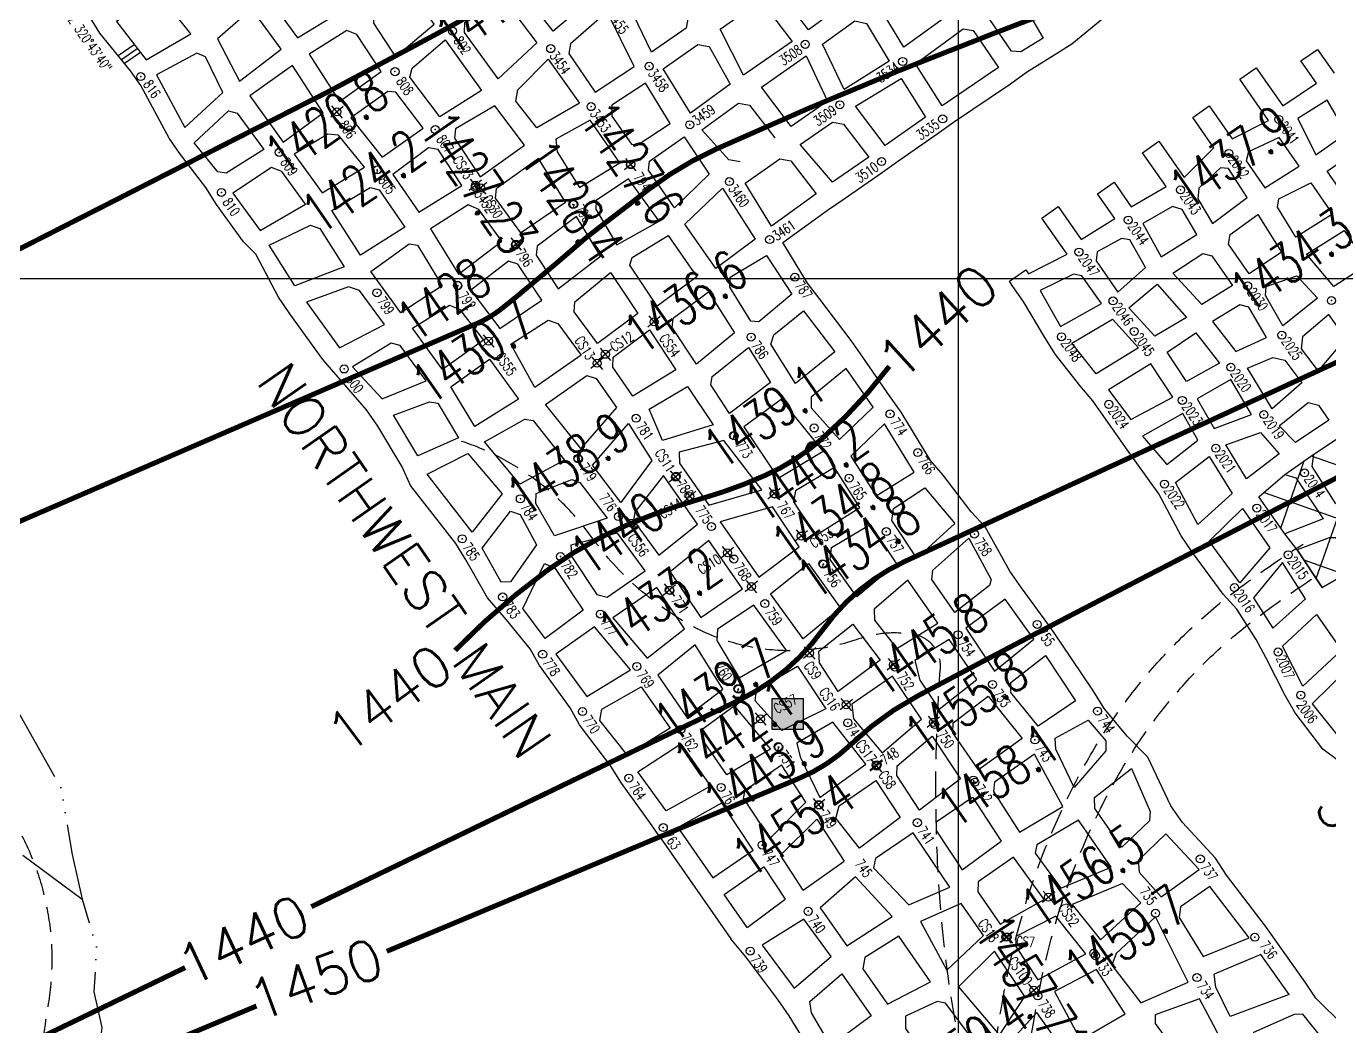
# Model space of a CAD drawing. Header units: inches. Extents: x 10131215 to 10153225, y 3476725 to 3491422.
# Drawn here: x 10141072 to 10142370, y 3483256 to 3484251 of the extents above; entities that cross this region are included whole.
import ezdxf
from ezdxf.enums import TextEntityAlignment as Align

# ---------------------------------------------------------------- set-up
doc = ezdxf.new("R2010")
doc.units = ezdxf.units.IN
doc.header["$LTSCALE"] = 100
doc.header["$MEASUREMENT"] = 0
doc.header["$PDMODE"] = 32
doc.header["$PDSIZE"] = 8
doc.linetypes.add('DASHED2', pattern=[0.375, 0.25, -0.125])
doc.linetypes.add('STREAM', pattern=[1.5, 1, -0.125, 0, -0.125, 0, -0.125, 0, -0.125])
doc.layers.get('0').update_dxf_attribs({"color": 60, "linetype": 'CONTINUOUS'})
for name, color, linetype in [('BUILDINGS', 7, 'CONTINUOUS'), ('ELEVATIONS-UPEER MASON-CONTOURS', 175, 'CONTINUOUS'), ('ELEVATIONS-UPPER MASON-SPOT', 175, 'CONTINUOUS'), ('GRID COORDINATES-VA SOUTH NAD27', 252, 'CONTINUOUS'), ('MINE WORKINGS-ADVANCED-SURVEYED', 7, 'CONTINUOUS'), ('MINE WORKINGS-RETREAT AREA', 4, 'CONTINUOUS'), ('PANEL AND MAINS LABELS', 4, 'CONTINUOUS'), ('ROADS', 34, 'DASHED2'), ('SEALS-EXISTING', 10, 'CONTINUOUS'), ('SPADS-CONTROL SURVEY-LABELS', 230, 'CONTINUOUS'), ('SPADS-CONTROL SURVEY-SYMBOLS', 230, 'CONTINUOUS'), ('SPADS-LABEL', 90, 'CONTINUOUS'), ('SPADS-SYMBOL', 90, 'CONTINUOUS'), ('WATER-SURFACE', 140, 'STREAM')]:
    doc.layers.add(name, color=color, linetype=linetype)
doc.styles.add('LEV', font='SIMPLEX.shx', dxfattribs={"width": 0.7, "height": 40})
doc.styles.add('SP', font='SIMPLEX', dxfattribs={"width": 0.75, "height": 12})
doc.styles.get("Standard").update_dxf_attribs({"font": 'simplex.shx'})

# ---------------------------------------------------------------- blocks, each defined once
blk = doc.blocks.new('*X6')
at = {"color": 0}
for p, q in [((781574.7, 181374.7), (781642.9, 181629)), ((781588.2, 181597.9), (781693.7, 181569.6)), ((781514.9, 181344.7), (781581.6, 181593.4)), ((781640.3, 181426.3), (781681.8, 181581.1)), ((781533.1, 181560.9), (781736.7, 181506.3)), ((781705.6, 181476.7), (781721.7, 181536.9)), ((781548.1, 181505.1), (781692.3, 181466.5)), ((781500.7, 181466), (781642.4, 181428.1)), ((781475.9, 181392), (781494.2, 181460.6)), ((781456.6, 181426.1), (781594.9, 181389)), ((781501.1, 181362.4), (781543.3, 181351.1))]:
    blk.add_line(p, q, dxfattribs=at)
blk = doc.blocks.new('CS')
at = {"layer": 'SPADS-CONTROL SURVEY-SYMBOLS'}
for p, q in [((-5.7, 5.7), (5.7, -5.7)), ((5.7, 5.7), (-5.7, -5.7))]:
    blk.add_line(p, q, dxfattribs=at)
blk.add_circle((0, 0), 4, dxfattribs=at)
blk = doc.blocks.new('SS')
at = {"layer": 'SPADS-CONTROL SURVEY-SYMBOLS'}
blk.add_line((0, 0), (0, -4), dxfattribs=at)
blk.add_circle((0, 0), 4, dxfattribs=at)

msp = doc.modelspace()

# ---------------------------------------------------------------- linework, layer by layer
at = {"layer": 'BUILDINGS'}
msp.add_lwpolyline([(10141814.3, 3483551.7), (10141814.5, 3483582.6), (10141845.4, 3483582.5), (10141845.3, 3483551.5)], close=True, dxfattribs=at)
msp.add_solid([(10141814.5, 3483582.6), (10141845.4, 3483582.5), (10141814.3, 3483551.7), (10141845.3, 3483551.5)], dxfattribs=at)
at = {"layer": 'ELEVATIONS-UPEER MASON-CONTOURS', "const_width": 5}
for points in [[(10135978.9, 3483263.2, 0), (10135880.2, 3483248.3, 0.000547)], [(10136147.8, 3483288.5, 0.000001), (10135988.5, 3483264.7, 0.000023)], [(10139638.8, 3483431.7, 0.000001), (10139693.5, 3483463.7, 0.000011)], [(10138804.9, 3484318.7, 0.000002), (10138743.6, 3484310, 0.000372)], [(10139736.4, 3483488.8, -0.000003), (10139816.9, 3483535.8, -0.000201)], [(10142378.2, 3484374.6, 0.000068), (10142102.6, 3484269.9, 0.000347), (10142032.5, 3484243.2, 0.015318), (10141758.5, 3484129, 0.057607), (10141690.6, 3484088.3), (10141673.2, 3484074.8), (10141653.6, 3484059.8), (10141651.5, 3484058.2, 0.000027), (10141641.4, 3484050.4, 0.00004), (10141634.5, 3484045.1, 0.014948), (10141623.3, 3484035.9, -0.004521), (10141586.8, 3484004.7, -0.001619), (10141558.8, 3483981.4, -0.004157), (10141547.7, 3483972.4, -0.017729), (10141538.9, 3483965.8, -0.020944), (10141530.9, 3483960.8, -0.007372), (10141526, 3483958.1, -0.020613), (10141524.2, 3483957.2), (10140935.7, 3483702.6)], [(10140866.4, 3483928.5), (10141368.4, 3484184.1, 0.002149), (10141368.4, 3484184.1, 0.000016), (10141369.3, 3484184.5, 0.002154), (10141377.6, 3484188.9, 0.000208), (10141463.7, 3484234.7, 0.008591), (10141528.2, 3484270.4, -0.019418)], [(10142658.3, 3483994, 0.025359), (10142470.2, 3483953.7, 0.042568), (10142404.3, 3483929.9, 0.000012), (10142250.5, 3483859, 0.000024), (10142174.9, 3483824.2, 0.000037), (10142021.7, 3483753.6, 0.000075), (10141947, 3483719.1, 0.130075), (10141865.1, 3483651.3, -0.125702), (10141780.9, 3483580.5), (10141562.4, 3483475.1), (10141436.6, 3483414.4), (10141355.6, 3483375.3)], [(10143047.2, 3483921.6, -0.013469), (10142984, 3483902.1, -0.050025), (10142921.1, 3483891.1, -0.011134), (10142799, 3483885, 0.014343), (10142704.3, 3483879.7, 0.013229), (10142495.5, 3483856.3, 0.080479), (10142462.3, 3483846.1, 0.000263), (10142459, 3483844.4, 0.001571), (10142458.4, 3483844.1, 0.002363), (10142433.4, 3483831.4, 0.00023), (10142178.1, 3483699.6, 0.001431), (10142061.7, 3483639.1, 0.001617), (10141959.1, 3483584.9, 0.069271), (10141892.8, 3483536.8, -0.092468), (10141841.2, 3483503), (10141636, 3483416.9), (10141430.7, 3483330.9)], [(10141931, 3483912.9, -0.050047), (10141863, 3483840, -0.07576), (10141807.4, 3483804.4, -0.034823), (10141743.6, 3483781.2, 0.030519), (10141670.5, 3483755.3, 0.057121), (10141591.3, 3483710.5, 0.042401), (10141498.7, 3483630.3)], [(10141230, 3483314.7), (10140979, 3483193.4), (10140728, 3483072, 0.270692), (10140698, 3483027.4, -0.132528), (10140664.7, 3482928.9, -0.038708), (10140581.1, 3482822.9, -0.136458), (10140548, 3482802.4, -0.002726), (10140477.8, 3482782.3, -0.001285), (10140328.5, 3482741), (10139979.7, 3482645.5), (10139630.9, 3482549.9, 0.563221), (10139617.7, 3482503.4, -0.501829), (10139608.4, 3482452.6, -0.000773), (10139561.6, 3482429.6, -0.000898), (10139521.4, 3482410, -0.000017), (10139463.3, 3482381.8, 0.000016), (10139401.8, 3482351.9, 0.001371), (10139380.3, 3482341.4, 0.000537), (10139325.6, 3482314.4)], [(10141301, 3483276.5), (10141059.2, 3483175.2), (10140817.3, 3483073.8, 0.392899), (10140791.4, 3483016.6, -0.127413), (10140803.4, 3482846.5, -0.029723), (10140756.5, 3482657.4, -0.132967), (10140732.8, 3482620.1, -0.117262), (10140657.7, 3482578.5, -0.024944), (10140269.1, 3482490.3, -0.001318), (10140142, 3482468.4, -0.012263), (10140128.2, 3482466.4, -0.025302), (10140065.6, 3482462.2, -0.019959), (10139986, 3482463.9, -0.084275), (10139944.9, 3482473.6, 0.1199), (10139915.3, 3482478.3, 0.064698), (10139876.3, 3482470.1, 0.023672), (10139775.5, 3482429.3, 0.000793), (10139737.2, 3482411.6, 0.000203), (10139587.9, 3482342.1, 0.002877), (10139488.9, 3482295.3, 0.001787), (10139330.2, 3482218.4)]]:
    msp.add_lwpolyline(points, format="xyb", dxfattribs=at)
at = {"layer": 'GRID COORDINATES-VA SOUTH NAD27'}
for p, q in [((10142000, 3476730), (10142000, 3490730)), ((10153220, 3484000), (10131220, 3484000))]:
    msp.add_line(p, q, dxfattribs=at)
at = {"layer": 'MINE WORKINGS-ADVANCED-SURVEYED'}
for points in [[(10141596.5, 3484246.3), (10141572.1, 3484277.4), (10141573.6, 3484285.8), (10141603.4, 3484318.6), (10141638.6, 3484281.9)], [(10141819.8, 3484288.3), (10141855.1, 3484312.9), (10141867.1, 3484311.5), (10141889.4, 3484276), (10141850.5, 3484247.8)], [(10141671.7, 3484272.1), (10141711.2, 3484295.9), (10141730.9, 3484260.5), (10141728.9, 3484249.4), (10141694.4, 3484225.4)], [(10141945.5, 3484230.4), (10141919.1, 3484273.5), (10141956.4, 3484295.8), (10141965.9, 3484292.7), (10141998.8, 3484269.1)], [(10142026.7, 3484264.3), (10142051.9, 3484277.1), (10142063.1, 3484275.1), (10142084.1, 3484239.4), (10142061.8, 3484225.8), (10142052.6, 3484226.6)], [(10141785.8, 3484202.7), (10141762.5, 3484248.4), (10141796, 3484271.8), (10141808, 3484270.3), (10141834.2, 3484236.2)], [(10141864.5, 3484233.3), (10141896.7, 3484256.7), (10141908.4, 3484253.9), (10141930.8, 3484216.6), (10141886, 3484188.3)], [(10141983.5, 3484172.1), (10141956.9, 3484213.9), (10142004.6, 3484248.7), (10142014.4, 3484247), (10142039.8, 3484210.1)], [(10141705.8, 3484209), (10141740.3, 3484233), (10141751.5, 3484231), (10141772.7, 3484193.5), (10141733, 3484164.7)], [(10141833.4, 3484151.7), (10141803.8, 3484190.8), (10141848.3, 3484221.7), (10141869.6, 3484176.9)], [(10141897.4, 3484171.8), (10141942.7, 3484199.3), (10141967.1, 3484160.7), (10141926.8, 3484132.5)], [(10141842.4, 3484133.6), (10141874.3, 3484155.9), (10141885.4, 3484153.9), (10141910.5, 3484121), (10141874.6, 3484096.1)], [(10141787.4, 3484095.3), (10141821.9, 3484119.3), (10141833, 3484117.3), (10141858.2, 3484084.6), (10141813.6, 3484052.4)]]:
    msp.add_lwpolyline(points, close=True, dxfattribs=at)
at = {"layer": 'MINE WORKINGS-ADVANCED-SURVEYED', "flags": 128}
for points in [[(10141341.9, 3484239.9), (10141385, 3484266), (10141362.2, 3484298.8), (10141352.1, 3484302.8), (10141313.1, 3484279.6)], [(10141439.5, 3484221), (10141478, 3484253.3), (10141447.7, 3484296.8), (10141417.2, 3484265.3), (10141417.4, 3484254.5)], [(10141191.3, 3484217.8), (10141235.7, 3484243.6), (10141206, 3484280.9), (10141197.4, 3484281.1), (10141161.5, 3484255.9)], [(10141580.1, 3484234.8), (10141541.5, 3484198.8), (10141508.1, 3484245), (10141508.4, 3484255), (10141548.8, 3484275.8)], [(10141284.1, 3484196.8), (10141325.5, 3484228.5), (10141301.3, 3484261.6), (10141292.6, 3484265.3), (10141262.1, 3484238.9)], [(10141677, 3484211.1), (10141650.1, 3484265.5), (10141613.7, 3484233.8), (10141611.9, 3484224.1), (10141638.3, 3484185.7)], [(10141383.7, 3484176.4), (10141425.3, 3484206.3), (10141401, 3484243), (10141390.9, 3484247), (10141353.4, 3484223.5)], [(10141525.1, 3484187.3), (10141483.5, 3484161.3), (10141453.7, 3484200.5), (10141456.1, 3484209.5), (10141488.8, 3484237.7)], [(10141229.6, 3484150.6), (10141267.6, 3484185.4), (10141250.3, 3484220.9), (10141241.6, 3484224.6), (10141201.6, 3484203.1)], [(10141327.7, 3484135.9), (10141367.3, 3484165), (10141336.9, 3484212.1), (10141294.3, 3484182.1)], [(10141622.7, 3484174.9), (10141580.2, 3484150.2), (10141559.1, 3484176.9), (10141561.1, 3484188.1), (10141591.5, 3484218.4)], [(10141426, 3484120.9), (10141467, 3484149.9), (10141439.6, 3484185.8), (10141431.8, 3484186.5), (10141395.1, 3484160)], [(10141712.8, 3484154.4), (10141688.4, 3484194.7), (10141654.7, 3484172.8), (10141654.9, 3484161.9), (10141674.3, 3484134), (10141679.9, 3484133)], [(10141538.2, 3484172.1), (10141499.2, 3484149.1), (10141498.3, 3484140), (10141523.8, 3484101.6), (10141567.8, 3484133)], [(10142355.5, 3484123.5), (10142386.1, 3484144.9), (10142366.9, 3484177.7), (10142337.6, 3484159.5)], [(10141271, 3484105.1), (10141262.6, 3484106.6), (10141239, 3484135.3), (10141273, 3484167.2), (10141281.9, 3484164.9), (10141308.4, 3484128.5)], [(10141662.8, 3484115.5), (10141633.3, 3484157.9), (10141599, 3484138.9), (10141600.4, 3484126.4), (10141622.7, 3484090.8)], [(10141366.3, 3484085.7), (10141408.4, 3484111.1), (10141382.7, 3484142.8), (10141372.1, 3484144), (10141338.5, 3484123.9)], [(10141717.3, 3484070.5), (10141691.2, 3484108), (10141692.1, 3484117.2), (10141726.9, 3484141.1), (10141751.6, 3484104)], [(10142304.9, 3484090.6), (10142339.1, 3484112), (10142319.2, 3484140.5), (10142288.7, 3484126.2), (10142286.4, 3484117.3)], [(10141462.8, 3484066.2), (10141505.6, 3484092.7), (10141481.9, 3484128.5), (10141472.2, 3484130.3), (10141436.6, 3484103.9)], [(10141608.6, 3484076.1), (10141581.9, 3484119.7), (10141539.6, 3484089.5), (10141538.6, 3484080.3), (10141564, 3484045.6)], [(10142388.6, 3484075.9), (10142366.9, 3484107.1), (10142397.6, 3484128.5), (10142420.7, 3484097)], [(10141304.6, 3484048.1), (10141349.9, 3484074.3), (10141326.1, 3484106.7), (10141316, 3484110.7), (10141277.5, 3484085.3)], [(10142252.8, 3484055.1), (10142287.4, 3484080.8), (10142268.5, 3484109.7), (10142260.7, 3484110.3), (10142239.2, 3484090.3), (10142238.1, 3484079.7)], [(10141702, 3484057.5), (10141671.5, 3484099.6), (10141639.1, 3484077.8), (10141639, 3484069.2), (10141659.9, 3484033.9)], [(10142335.7, 3484041.4), (10142317.3, 3484071.2), (10142318.8, 3484079.6), (10142350.5, 3484095.6), (10142372.2, 3484064.4)], [(10141404.7, 3484023.5), (10141376.1, 3484068.1), (10141414.1, 3484090.7), (10141423, 3484088.4), (10141448.7, 3484051.5)], [(10141758.2, 3484010.1), (10141727.3, 3484054.4), (10141764.8, 3484090.1), (10141797.4, 3484039.6)], [(10141545.3, 3484037.4), (10141522.2, 3484068.9), (10141511.6, 3484073.7), (10141474.3, 3484049.8), (10141502.1, 3484004.5)], [(10142201.6, 3484022), (10142237.2, 3484044.2), (10142222.5, 3484068.9), (10142213, 3484072), (10142183.4, 3484055.1)], [(10141388.3, 3484012), (10141339.2, 3483993), (10141313.5, 3484033.6), (10141354.7, 3484053.3), (10141364.2, 3484050.1)], [(10141643.5, 3484022.4), (10141619.7, 3484061.9), (10141580.4, 3484032.6), (10141579.4, 3484023.4), (10141601.4, 3483990.1)], [(10142289.1, 3484004.8), (10142268.5, 3484034.4), (10142270.2, 3484044.1), (10142298, 3484063.9), (10142321.5, 3484026.6)], [(10141700, 3483972.8), (10141672.8, 3484013.6), (10141674.9, 3484021.1), (10141710.9, 3484043), (10141739.5, 3484001.9)], [(10142158.6, 3483986.7), (10142186, 3484011.1), (10142170.4, 3484038.8), (10142162.1, 3484040.2), (10142137.8, 3484026.9), (10142136.9, 3484017.8)], [(10142407.2, 3484014.4), (10142373.6, 3483992.2), (10142346.3, 3484024.4), (10142383.7, 3484048)], [(10141444.7, 3483966), (10141414.7, 3484007.3), (10141452.9, 3484034.9), (10141461.3, 3484033.4), (10141485.7, 3483993.1)], [(10141585, 3483978.7), (10141561.3, 3484014.5), (10141551.8, 3484017.6), (10141514.3, 3483988.7), (10141543.4, 3483950.5)], [(10141801.1, 3483957.1), (10141793.3, 3483957.8), (10141772.1, 3483991.7), (10141772.5, 3484001.7), (10141808.7, 3484023.1), (10141834.1, 3483984.8)], [(10142242, 3483974.6), (10142213.1, 3484005.6), (10142243.2, 3484025.2), (10142252.1, 3484022.9), (10142272.7, 3483993.4)], [(10141640.5, 3483935.7), (10141617.4, 3483967.1), (10141617.8, 3483977.1), (10141653.6, 3484006.3), (10141680.8, 3483965.5)], [(10142101.3, 3483952.5), (10142142.2, 3483975.3), (10142122.8, 3484003), (10142114.4, 3484004.5), (10142081.2, 3483988.4)], [(10142357.2, 3483980.8), (10142322.8, 3483953.1), (10142305.4, 3483983.3), (10142306.3, 3483992.4), (10142336.7, 3484003.1)], [(10141383.5, 3483931.2), (10141428.3, 3483954.6), (10141403.5, 3483988.5), (10141392.6, 3483991.9), (10141350.7, 3483976.6)], [(10142195.3, 3483942.8), (10142169.5, 3483971.1), (10142197.5, 3483994.7), (10142226.8, 3483961.5)], [(10141739.1, 3483915), (10141714.9, 3483951.5), (10141715.8, 3483960.7), (10141751.1, 3483986.9), (10141776.9, 3483946.3)], [(10141486.2, 3483909.9), (10141456.4, 3483951), (10141493, 3483973.8), (10141503.1, 3483969.9), (10141526.9, 3483939.1)], [(10141837.6, 3483895.9), (10141812.9, 3483934.9), (10141816.1, 3483944.4), (10141845.5, 3483968.3), (10141876.6, 3483927.2)], [(10142276, 3483927.6), (10142306.4, 3483941.6), (10142289, 3483971.8), (10142280.1, 3483974.1), (10142252.6, 3483957.6)], [(10142385.3, 3483940.5), (10142368.6, 3483964.4), (10142342.4, 3483942.4), (10142341, 3483930.5), (10142357.9, 3483908.1)], [(10141578.1, 3483891.8), (10141554.2, 3483934.9), (10141591.5, 3483958.8), (10141601, 3483955.7), (10141624.1, 3483924.2)], [(10141675.7, 3483883.4), (10141655.7, 3483912.1), (10141656, 3483922.1), (10141692.2, 3483949.1), (10141718.6, 3483909.3)], [(10142136.9, 3483905.4), (10142112.8, 3483936.1), (10142153.1, 3483959.7), (10142178.9, 3483931.4)], [(10141426, 3483880.6), (10141469.8, 3483898.5), (10141444, 3483933.8), (10141435, 3483936.1), (10141396.6, 3483912.4)], [(10142259.6, 3483916.2), (10142226.8, 3483897.7), (10142207.6, 3483927), (10142236.2, 3483946.2)], [(10141772, 3483866), (10141753.3, 3483894.5), (10141754.8, 3483902.9), (10141790.8, 3483931.6), (10141812.6, 3483896.8)], [(10141518.4, 3483853.1), (10141494.6, 3483892.6), (10141532.9, 3483920), (10141561.7, 3483880.4)], [(10141881.4, 3483840), (10141914.9, 3483872.2), (10141888, 3483910.8), (10141853.1, 3483882.3), (10141853.3, 3483871.5)], [(10142213.2, 3483882.2), (10142191.2, 3483915.5), (10142149.2, 3483889.6), (10142171.4, 3483859.9)], [(10142312, 3483870.8), (10142287.5, 3483911.2), (10142312.9, 3483921.8), (10142324.6, 3483919), (10142341.5, 3483896.6)], [(10141624, 3483831.1), (10141588.7, 3483874.8), (10141629.8, 3483903.8), (10141639.3, 3483900.7), (10141659.3, 3483872)], [(10142254.4, 3483851.1), (10142291.6, 3483865.1), (10142271.1, 3483899.8), (10142237.4, 3483880.7)], [(10141705.3, 3483839), (10141692, 3483870.4), (10141730.1, 3483892.9), (10141755.5, 3483854.6)], [(10141461.8, 3483823.9), (10141437.5, 3483864.2), (10141473.2, 3483877.7), (10141481.6, 3483876.2), (10141502, 3483841.7)], [(10141820.4, 3483801.6), (10141865, 3483828.6), (10141823.2, 3483879.8), (10141786.1, 3483852.7)], [(10142335.4, 3483837.2), (10142319, 3483853.8), (10142348, 3483876.8), (10142358.3, 3483874.2), (10142368.7, 3483859.4)], [(10141563.2, 3483795.7), (10141527.9, 3483837.8), (10141568.2, 3483860.5), (10141576.5, 3483859), (10141607.6, 3483819.7)], [(10142207.2, 3483815.4), (10142238, 3483839.6), (10142223.3, 3483866), (10142182.9, 3483843.6)], [(10141663.8, 3483777.4), (10141635.4, 3483814.7), (10141671.5, 3483856.1), (10141694.6, 3483819.4)], [(10141917.9, 3483784.1), (10141955.7, 3483807.7), (10141926.3, 3483855.8), (10141892.8, 3483823.6)], [(10142286.5, 3483801.1), (10142265.9, 3483834.7), (10142300.6, 3483847), (10142319, 3483825.8)], [(10141751.3, 3483774.7), (10141804, 3483790.2), (10141766.4, 3483839), (10141721.9, 3483827.4), (10141722.1, 3483816.6)], [(10142375.6, 3483776.2), (10142352, 3483813.4), (10142353.5, 3483825.4), (10142380.1, 3483843), (10142412.8, 3483792.7)], [(10141515.8, 3483748.1), (10141470.8, 3483805.8), (10141511.4, 3483826.3), (10141545.6, 3483786)], [(10142238.2, 3483755.5), (10142215.9, 3483797.2), (10142249.5, 3483823.2), (10142272.3, 3483786.5)], [(10141857.6, 3483744.7), (10141901.5, 3483772.6), (10141876.4, 3483812.2), (10141837.6, 3483789.2), (10141835.6, 3483778.1)], [(10141597.8, 3483744.3), (10141579.1, 3483776.4), (10141579.5, 3483786.4), (10141614.9, 3483800.4), (10141623, 3483797.5), (10141650.2, 3483761.9)], [(10141701.6, 3483724.9), (10141740, 3483755.9), (10141706.3, 3483804.4), (10141677.8, 3483767.7), (10141676.3, 3483759.4)], [(10142324.6, 3483746.2), (10142299, 3483783), (10142324.7, 3483805.4), (10142335.6, 3483802), (10142362.9, 3483761.2)], [(10141933.6, 3483759.7), (10141935.1, 3483771.6), (10141966.5, 3483792.2), (10141996.1, 3483756.7), (10141958.5, 3483722.2)], [(10141553.9, 3483698.6), (10141544.5, 3483698.2), (10141525.8, 3483731.9), (10141554, 3483768.7), (10141563.5, 3483765.5), (10141579.7, 3483735.3)], [(10141801.1, 3483703.1), (10141841.2, 3483733.3), (10141814.6, 3483773.2), (10141762.7, 3483758.3)], [(10142279.8, 3483697.5), (10142249.4, 3483738.9), (10142282.5, 3483771.6), (10142309.9, 3483732.3)], [(10141898.8, 3483683.7), (10141872, 3483720.6), (10141873.4, 3483732.6), (10141912.1, 3483755.6), (10141938.1, 3483716.5)], [(10141688, 3483709.3), (10141660.5, 3483747.1), (10141614.1, 3483734.9), (10141614.9, 3483723.3), (10141639.7, 3483685.8), (10141650.1, 3483683.2)], [(10141973.4, 3483700.8), (10141974.3, 3483710), (10142010, 3483742), (10142032.4, 3483701), (10142030.6, 3483694.8), (10141996.2, 3483668)], [(10142395.8, 3483712.2), (10142376, 3483742.3), (10142368.8, 3483742.2), (10142336.9, 3483730.4), (10142361.8, 3483692.9)], [(10141743.4, 3483663), (10141784.7, 3483691.7), (10141751.4, 3483739.5), (10141713, 3483708.4)], [(10141588.3, 3483642.2), (10141566.3, 3483672), (10141587.8, 3483716.6), (10141598.4, 3483711.8), (10141626.2, 3483670.2)], [(10141845.1, 3483641.7), (10141812.6, 3483686.7), (10141850.4, 3483716.6), (10141882.4, 3483672.3)], [(10142345.4, 3483681.5), (10142322.4, 3483717.9), (10142293.5, 3483682.6), (10142312.9, 3483652.3)], [(10141689.8, 3483622.6), (10141727, 3483651.6), (10141699.5, 3483692.9), (10141655.7, 3483662.8)], [(10141938.4, 3483632.1), (10141979.2, 3483657.4), (10141949.5, 3483700.1), (10141916, 3483671.3), (10141916.2, 3483660.5)], [(10142046.2, 3483681.3), (10142007.1, 3483652.4), (10142035.6, 3483609.8), (10142075, 3483641.5)], [(10141828.7, 3483630.3), (10141796.1, 3483675.3), (10141760, 3483651.4), (10141759.4, 3483640.1), (10141781.5, 3483603)], [(10142342.6, 3483594.8), (10142322.5, 3483634.6), (10142356.3, 3483665.9), (10142381, 3483630.7)], [(10141629.8, 3483584.4), (10141673.4, 3483611.1), (10141637.6, 3483653.8), (10141599.1, 3483626.6)], [(10141880.2, 3483589.4), (10141861.6, 3483617.9), (10141860.9, 3483629.5), (10141894.7, 3483656.5), (10141922, 3483620.7)], [(10141980.5, 3483571.7), (10142018.1, 3483601.4), (10141990.7, 3483641), (10141956.4, 3483620.3), (10141961.5, 3483600.7)], [(10141729.2, 3483564.2), (10141765.1, 3483591.6), (10141737.8, 3483636), (10141700.4, 3483605.6)], [(10142079.2, 3483555), (10142052.1, 3483588.5), (10142051.9, 3483598.5), (10142086.4, 3483625.1), (10142116.5, 3483580.2)], [(10141867.8, 3483572.2), (10141824, 3483550.7), (10141797.5, 3483580.1), (10141798.7, 3483590.6), (10141839.5, 3483614.7)], [(10142378.9, 3483543.7), (10142415.8, 3483579.1), (10142397.7, 3483611.9), (10142388.6, 3483612.8), (10142352, 3483577.1)], [(10141923.9, 3483528.4), (10141962.9, 3483561.9), (10141934.3, 3483604.8), (10141893.8, 3483576.9), (10141895.5, 3483562.3)], [(10141712.8, 3483552.8), (10141670.1, 3483526.5), (10141642.8, 3483560.6), (10141644.7, 3483571.7), (10141684, 3483594.1)], [(10141769.3, 3483506.6), (10141744.6, 3483542.1), (10141745.8, 3483552.6), (10141776.5, 3483575.2), (10141812.7, 3483531.9)], [(10141994.2, 3483548.4), (10141994.6, 3483558.3), (10142029.5, 3483584.9), (10142063.3, 3483542.8), (10142019.9, 3483511.4)], [(10142146.7, 3483540.3), (10142146.4, 3483530.3), (10142115, 3483493.9), (10142096.9, 3483532.1), (10142096.1, 3483542.9), (10142128.8, 3483560.8)], [(10141861.8, 3483484.1), (10141907.5, 3483517), (10141874.8, 3483558.8), (10141839, 3483538), (10141842.3, 3483524.4)], [(10141709, 3483470.7), (10141680.7, 3483509.6), (10141723.6, 3483537.2), (10141752.9, 3483495.1)], [(10141961.1, 3483471.4), (10141938.5, 3483505.7), (10141938.9, 3483515.6), (10141973.5, 3483544.9), (10142001.7, 3483502.4)], [(10142060.6, 3483449.3), (10142103.7, 3483475.1), (10142075.6, 3483527), (10142035.7, 3483499.2), (10142034.7, 3483490)], [(10142190.8, 3483469.9), (10142189.9, 3483460.7), (10142162.5, 3483434.4), (10142135.6, 3483473), (10142135.4, 3483483.8), (10142172, 3483512.7)], [(10141901.3, 3483433.7), (10141877.6, 3483463.5), (10141881.2, 3483475.8), (10141917.6, 3483500.8), (10141941.9, 3483464.1)], [(10142151.8, 3483414.8), (10142119.2, 3483461.5), (10142077.8, 3483436.9), (10142076.3, 3483428.6), (10142101.7, 3483393.8)], [(10141991.2, 3483394.9), (10141954.9, 3483448.8), (10141917.4, 3483423.1), (10141915.2, 3483414.1), (10141950.5, 3483377.1)], [(10142239.4, 3483412.3), (10142206.3, 3483447.7), (10142178.8, 3483421.4), (10142179.6, 3483409.8), (10142201.7, 3483385)], [(10142085.3, 3483382.4), (10142054.7, 3483424.5), (10142019.4, 3483400), (10142019.1, 3483390), (10142041.3, 3483357.9)], [(10141862.3, 3483374.3), (10141888.6, 3483336.5), (10141934, 3483365.7), (10141897.2, 3483405)], [(10142163.2, 3483398.3), (10142113.1, 3483377.4), (10142141.3, 3483342.2), (10142181.3, 3483379.3)], [(10141961.9, 3483360.7), (10141988.4, 3483312.1), (10142024.9, 3483346.5), (10142002.6, 3483378.5)], [(10142126.6, 3483328.3), (10142096.7, 3483366), (10142057.1, 3483345.8), (10142056.8, 3483335.8), (10142078.8, 3483302.4)], [(10142196, 3483365.2), (10142156.8, 3483328.6), (10142152.6, 3483317.2), (10142181.3, 3483279.5), (10142228.4, 3483300.1)], [(10141836.4, 3483294.4), (10141873, 3483325.6), (10141845.9, 3483362.8), (10141804.4, 3483336.9)], [(10141929.2, 3483278.2), (10141972, 3483300.7), (10141940.5, 3483345.9), (10141906.6, 3483324.6), (10141904.6, 3483313.5)], [(10142040.7, 3483247.4), (10142065.8, 3483286), (10142035.8, 3483330.9), (10141999.8, 3483295.7)], [(10141912.8, 3483266.8), (10141872.8, 3483236.9), (10141853.5, 3483269.8), (10141851.9, 3483280.9), (10141883.6, 3483308.6)], [(10142137.4, 3483312.7), (10142095.4, 3483290.8), (10142121.3, 3483243), (10142165.7, 3483268.6)], [(10142018.2, 3483237.8), (10141986.8, 3483279.4), (10141978.5, 3483280.9), (10141947.2, 3483266.3), (10141947.1, 3483254.1), (10141972.3, 3483218)], [(10142258, 3483248.8), (10142256.5, 3483252.6), (10142239.8, 3483283.6), (10142195.7, 3483267.6), (10142195.6, 3483259), (10142219.8, 3483225.9)], [(10142066.3, 3483201.9), (10142104.9, 3483231.6), (10142078, 3483270.2), (10142043.8, 3483232.5)], [(10142318.7, 3483210.6), (10142361.5, 3483244.9), (10142342.6, 3483268.3), (10142334, 3483268.1), (10142293.4, 3483250.3), (10142291.2, 3483237.8)]]:
    msp.add_lwpolyline(points, close=True, dxfattribs=at)
for points in [[(10141704, 3483442.8), (10141692.6, 3483459.2), (10141664.3, 3483498.1), (10141653.7, 3483515.1), (10141652.8, 3483516.4), (10141622.6, 3483556.3), (10141613.4, 3483573), (10141582.7, 3483615.2), (10141573.5, 3483631.9), (10141549.9, 3483660.6), (10141530.9, 3483682.6), (10141509.4, 3483720.5), (10141499.4, 3483736.7), (10141454.4, 3483794.3), (10141446.2, 3483813), (10141421.9, 3483853.3), (10141410.4, 3483869.7), (10141367.1, 3483919.8), (10141334.3, 3483965.2), (10141322.8, 3483981.6), (10141300.3, 3484024.4), (10141288.2, 3484036.7), (10141261.1, 3484073.9), (10141250.5, 3484090.9), (10141224.3, 3484125), (10141214, 3484139.8), (10141186, 3484192.2), (10141175.7, 3484207), (10141145, 3484244.5), (10141134.5, 3484261.6)], [(10142383.9, 3483256.5), (10142355.6, 3483284.3), (10142344.9, 3483300.1), (10142305.5, 3483355.9), (10142266.5, 3483406.7), (10142255.8, 3483423.7), (10142222.7, 3483459.1), (10142211.3, 3483475.5), (10142188.4, 3483524.2), (10142167.7, 3483545.1), (10142145.2, 3483572.2), (10142132.9, 3483591.7), (10142102.9, 3483636.5), (10142091.4, 3483653), (10142062.6, 3483692.7), (10142051.1, 3483709.1), (10142026.4, 3483753.4), (10142012.5, 3483768.1), (10141984.6, 3483804.7), (10141972.1, 3483819.2), (10141942.7, 3483867.2), (10141931.3, 3483883.7), (10141904.5, 3483922.2), (10141893, 3483938.7), (10141861.9, 3483979.7), (10141849.7, 3483995.6), (10141825, 3484036), (10141869.6, 3484068.2), (10141886, 3484079.6), (10141921.9, 3484104.6), (10141938.3, 3484116.1), (10141978.6, 3484144.3), (10141995, 3484155.8), (10142051.5, 3484193.9), (10142067.7, 3484205.5), (10142095.7, 3484223.1), (10142112.6, 3484233.9), (10142149.8, 3484264.3)], [(10142379.4, 3483519.3), (10142362.7, 3483531.9), (10142335.1, 3483568.2), (10142324.9, 3483585.4), (10142305.9, 3483623.4), (10142296.3, 3483641), (10142277, 3483671.4), (10142263.3, 3483686.3), (10142232.8, 3483727.7), (10142221.6, 3483744.3), (10142199.4, 3483786), (10142166.5, 3483832), (10142155, 3483848.4), (10142133.7, 3483878.7), (10142120.6, 3483893.9), (10142096.5, 3483924.6), (10142085.8, 3483941.5), (10142064.8, 3483976.9), (10142053.3, 3483993.4), (10142050.5, 3483997.5), (10142066.9, 3484008.9), (10142069.7, 3484004.8), (10142107.9, 3484024.4), (10142082.7, 3484060.5), (10142099.1, 3484071.9), (10142122, 3484039.1), (10142155.5, 3484060.1), (10142138.4, 3484084.7), (10142154.8, 3484096.1), (10142171.9, 3484071.5), (10142206.5, 3484091.8), (10142183, 3484125.4), (10142199.4, 3484136.9), (10142224.6, 3484100.8), (10142254.2, 3484130.2), (10142233, 3484160.5), (10142249.4, 3484172), (10142272.3, 3484139.2), (10142308.5, 3484157.5), (10142279.9, 3484198.5), (10142296.3, 3484209.9), (10142322.7, 3484172.2), (10142356.3, 3484194.6), (10142340.8, 3484216.8), (10142357.2, 3484228.2), (10142373.8, 3484204.5)], [(10141785.9, 3483482.8), (10141787.4, 3483491.1), (10141823.6, 3483516.3)], [(10141785.9, 3483482.8), (10141811.9, 3483443.3), (10141847.8, 3483479.2), (10141823.6, 3483516.3)], [(10141977.7, 3483459.8), (10142013.7, 3483484.3), (10142042.5, 3483440.4)], [(10141720.4, 3483454.2), (10141764.3, 3483478.7)], [(10141720.4, 3483454.2), (10141755.3, 3483404), (10141795.3, 3483431.7), (10141764.3, 3483478.7)], [(10141845.3, 3483391.7), (10141822.7, 3483426.5), (10141858.7, 3483462.5), (10141886.2, 3483420.5)], [(10141977.7, 3483459.8), (10141977.6, 3483451.2), (10142003.6, 3483412.1), (10142042.5, 3483440.4)], [(10141704, 3483442.8), (10141773.2, 3483343.2)], [(10141845.3, 3483391.7), (10141886.2, 3483420.5)], [(10141789.6, 3483354.6), (10141766.7, 3483387.6), (10141806.2, 3483415), (10141827.2, 3483382.7)], [(10142289.1, 3483344.4), (10142250, 3483395.3), (10142220.8, 3483375.1), (10142219.6, 3483364.5)], [(10141789.6, 3483354.6), (10141827.2, 3483382.7)], [(10142219.6, 3483364.5), (10142243.4, 3483325.9), (10142289.1, 3483344.4)], [(10141856.4, 3483225.5), (10141831.4, 3483266.6), (10141820, 3483283), (10141788, 3483325.4), (10141773.2, 3483343.2)], [(10142329, 3483288.1), (10142300.8, 3483327.8), (10142254.3, 3483308.3)], [(10142329, 3483288.1), (10142270.4, 3483265.9), (10142256.2, 3483295.1), (10142254.3, 3483308.3)]]:
    msp.add_lwpolyline(points, dxfattribs=at)
at = {"layer": 'MINE WORKINGS-ADVANCED-SURVEYED'}
for points in [[(10141744.4, 3484148.3), (10141780.8, 3484174.8), (10141791.9, 3484172.8), (10141817, 3484140.3)], [(10141782.5, 3484116.3), (10141771.4, 3484118.3), (10141744.4, 3484148.3)], [(10141874.6, 3484096.1), (10141842.4, 3484133.6)]]:
    msp.add_lwpolyline(points, dxfattribs=at)
at = {"layer": 'MINE WORKINGS-RETREAT AREA'}
msp.add_lwpolyline([(10142395.8, 3483712.2), (10142361.8, 3483692.9), (10142336.9, 3483730.4), (10142324.6, 3483746.2), (10142299, 3483783), (10142324.7, 3483805.4), (10142353.5, 3483825.4), (10142380.1, 3483843)], dxfattribs=at)
at = {"layer": 'ROADS', "flags": 128}
for points in [[(10142022.8, 3483113.1), (10141996.5, 3483262.1, -0.032361), (10141979.1, 3483419.1, -0.03005), (10141981.8, 3483612.6, 0.384389), (10141956, 3483645.9, 0.129312), (10141899.8, 3483641.5, -0.221765), (10141727.2, 3483658.7, -0.102556), (10141633.8, 3483744.1, 0.168018), (10141495.1, 3483841.5, 1.600029)], [(10141845.8, 3482434.6), (10141900.5, 3482549.1, 0.070615), (10141956.2, 3482726.1, -0.01124), (10141993.3, 3482923.1, 0.031581), (10142025.6, 3483143.4, -0.027895), (10142047.7, 3483302.6, -0.079604), (10142127.8, 3483520.1, -0.103597), (10142276, 3483689.7, -0.019638), (10142342.9, 3483736.1, -0.019638)], [(10141874.3, 3482415.4), (10141931.2, 3482534.5, 0.070615), (10141989.7, 3482720.6, -0.01124), (10142026.6, 3482916.1, 0.031581), (10142059.5, 3483140.6, -0.027895), (10142081.1, 3483296, -0.079604), (10142157.5, 3483503.5, -0.103597), (10142296.5, 3483662.5, -0.019638), (10142361.1, 3483707.4, 0.08866)], [(10141024.4, 3483506.7, -0.065169), (10141064.8, 3483450.9, -0.16648), (10141093.7, 3483278.9, 0.041719), (10141083, 3483145.3, 0.167411), (10141107.8, 3483074.2, 0.042765), (10141187.4, 3482989, -0.057805), (10141238.5, 3482931, -0.135942), (10141277.3, 3482820.1, 0.150038), (10141298.6, 3482764.1, 0.065618), (10141366, 3482697.7, 0.014862), (10141453.8, 3482635.3, 0.05754), (10141510, 3482606.5, -0.021034), (10141635.3, 3482553.6, -0.029813), (10141808.8, 3482458.4, -0.00987), (10141874.4, 3482415.3, -0.180741), (10141971.8, 3482276.7, -0.026113), (10141990.4, 3482186.5, 0.010836), (10142004.6, 3482105.1, -0.058416), (10142018.1, 3481933.1, -0.153165), (10141970.8, 3481800.7, -0.153165)]]:
    msp.add_lwpolyline(points, format="xyb", dxfattribs=at)
at = {"layer": 'SEALS-EXISTING'}
for p, q in [((10141163.3, 3484222.2), (10141179.2, 3484233.2)), ((10141166.5, 3484218.3), (10141182.3, 3484229.3)), ((10141169.7, 3484214.4), (10141185.4, 3484225.4))]:
    msp.add_line(p, q, dxfattribs=at)
at = {"layer": 'SPADS-SYMBOL'}
for p in [(10141496.1, 3484246.5), (10141847.3, 3484233.3), (10141593.9, 3484229), (10141438.9, 3484206.1), (10141691.9, 3484211.5), (10141944.3, 3484216.2), (10141185.8, 3484201.2), (10141381.1, 3484166.1), (10141634.1, 3484171.3), (10141881.8, 3484173.2), (10141732.4, 3484153.3), (10141984.1, 3484159.1), (10142318.8, 3484158.6), (10141479, 3484148.5), (10141323.7, 3484125.8), (10141673.6, 3484114.1), (10141923.3, 3484116.6), (10142269, 3484124.7), (10141421.3, 3484108.3), (10141518.9, 3484091.1), (10141771.8, 3484096.7), (10142220.9, 3484088.5), (10141266.1, 3484085.9), (10141616.1, 3484074), (10142168.9, 3484058.4), (10141811.9, 3484039.1), (10141558.9, 3484033.6), (10142119.8, 3484026.6), (10141837, 3484001.6), (10141421, 3483986.1), (10141501.5, 3483993.2), (10142287.7, 3483992.9), (10142153.7, 3483978), (10142371.1, 3483978.3), (10142174.8, 3483947.7), (10141793.4, 3483942), (10142102.4, 3483942.3), (10142321.8, 3483943.9), (10141388.3, 3483910.3), (10142271.1, 3483912), (10142149.5, 3483875.1), (10142222.7, 3483879), (10141678.9, 3483861.3), (10141931.7, 3483865.6), (10142303.9, 3483864.9), (10141776.6, 3483843.7), (10141856.2, 3483851.6), (10142256, 3483831.4), (10141621.4, 3483820.8), (10141959.3, 3483827.1), (10141718.9, 3483803.7), (10142344.4, 3483806.9), (10141891, 3483801.7), (10142204.9, 3483795.8), (10141563.7, 3483781.1), (10141816.9, 3483785.8), (10141661.3, 3483763.5), (10142296.9, 3483771.9), (10141753.9, 3483753.5), (10141505.9, 3483741.3), (10141928, 3483748.5), (10142015.7, 3483746), (10142328.1, 3483725.5), (10141603.7, 3483723.6), (10141776.3, 3483721.2), (10141865.4, 3483716), (10141712.6, 3483689.9), (10142274.6, 3483692.8), (10141546.1, 3483683.5), (10141807.2, 3483676.9), (10141643.4, 3483666.4), (10142078.3, 3483656.1), (10141999.4, 3483645.9), (10141585.9, 3483626.5), (10142318, 3483628.7), (10141679.7, 3483614.3), (10141936.6, 3483613.8), (10142033.8, 3483596.5), (10141780.9, 3483591.7), (10142340.6, 3483585.8), (10141625.6, 3483569.4), (10142138.3, 3483569.9), (10141889.7, 3483558.3), (10141976.4, 3483556.5), (10141723.3, 3483551.6), (10141821, 3483534), (10142076, 3483541.2), (10141918.8, 3483516.5), (10141671.7, 3483503.3), (10141763.5, 3483494), (10142016.2, 3483499.1), (10141861.2, 3483476.3), (10141706, 3483454), (10141958.9, 3483458.9), (10141804.3, 3483436.6), (10142240.6, 3483422.9), (10141850.2, 3483370.7), (10142196, 3483368.8), (10142294.9, 3483344.9), (10141792.6, 3483331.1), (10142136.3, 3483326.6), (10142237.3, 3483304.8), (10142078.8, 3483286.6)]:
    msp.add_point(p, dxfattribs=at)
at = {"layer": 'WATER-SURFACE', "flags": 128}
for points in [[(10140287, 3486440.5), (10140404.6, 3486317.9), (10140483.6, 3486217.8), (10140546, 3486173.8), (10140678.6, 3486050.3), (10140769.7, 3485984.5), (10140857.6, 3485949), (10140925.3, 3485909.7), (10141001.4, 3485844.8), (10141101.9, 3485688.3), (10141108.5, 3485632.7), (10141132.9, 3485541), (10141197.6, 3485371.6), (10141212.9, 3485295.5), (10141212.6, 3485210.3), (10141222.4, 3485124.5), (10141234.9, 3485083.7), (10141219.4, 3484834.1), (10141211.4, 3484784.5), (10141194.2, 3484750.5), (10141184.9, 3484680.9), (10141143.8, 3484583.2), (10141129.6, 3484513.9), (10141124.3, 3484429.1), (10141055.2, 3484283), (10141050.6, 3484128), (10140994, 3484021.2), (10140961, 3483893), (10140967.3, 3483832.5), (10140991.6, 3483740.7), (10141056.9, 3483581.3), (10141106.6, 3483493.1), (10141117.5, 3483427.3), (10141127.4, 3483382.8), (10141141.9, 3483335.5), (10141139.1, 3483290.6), (10141146.9, 3483255), (10141136.4, 3483165.5), (10141140.1, 3483145.2), (10141185.4, 3483067.2), (10141307.4, 3482934.4), (10141329, 3482797.7), (10141376.1, 3482749.7), (10141481.5, 3482673), (10141607.5, 3482605.1), (10141744.1, 3482546.5), (10141806.5, 3482502.5), (10141923.5, 3482450.2), (10141951.6, 3482418.3), (10141987.1, 3482346), (10142044.7, 3482061.8), (10142044.4, 3482056.8), (10142039.5, 3481635)], [(10139091.8, 3484845.9), (10139118.3, 3484789.2), (10139188.6, 3484709.6), (10139224.2, 3484637.3), (10139270, 3484569.3), (10139364, 3484468.2), (10139478.4, 3484375.9), (10139656.9, 3484264.6), (10139742.7, 3484194.1), (10139820, 3484149.2), (10139903, 3484114), (10139962.2, 3484100.3), (10140044.6, 3484055.1), (10140072.6, 3484023.3), (10140084.8, 3483977.5), (10140142.3, 3483853.6), (10140198.8, 3483795), (10140237.1, 3483767.5), (10140290.5, 3483739.2), (10140370.3, 3483734.2), (10140426.1, 3483745.8), (10140456, 3483743.9), (10140569.8, 3483721.8), (10140769.7, 3483647.7), (10141127.4, 3483382.8)]]:
    msp.add_lwpolyline(points, dxfattribs=at)

# ---------------------------------------------------------------- block references
at = {"layer": 'MINE WORKINGS-RETREAT AREA', "xscale": 1.000028516851045, "yscale": 1.000028516851045, "zscale": 1.000028516851045, "rotation": 355.6010874874682}
msp.add_blockref('*X6', (9349211.4, 3362830.1), dxfattribs=at)
at = {"layer": 'SPADS-CONTROL SURVEY-SYMBOLS', "xscale": 1.000028516851045, "yscale": 1.000028516851045, "zscale": 1.000028516851045}
for name, p, rotation in [('CS', (10141381.1, 3484166.1), 355.6010278900112), ('CS', (10141673.5, 3484113.6), 355.601028355323), ('SS', (10141421.1, 3484108.5), 355.6010279574967), ('CS', (10141519, 3484093), 355.6010281131449), ('CS', (10141524.1, 3484090.5), 355.6010281213865), ('SS', (10141616.9, 3484074.2), 355.6010282691408), ('CS', (10141559.4, 3484034.5), 355.6010281814598), ('SS', (10141501.1, 3483993.5), 355.6010280926137), ('CS', (10141696.8, 3483957.1), 355.6010284040618), ('CS', (10141532, 3483938), 355.6010281455352), ('CS', (10141648.3, 3483924.9), 355.6010283301042), ('CS', (10141640.1, 3483916), 355.6010283178857), ('SS', (10141776, 3483844), 355.6010285377372), ('SS', (10141621, 3483821.3), 355.601028294908), ('CS', (10141718.1, 3483802.8), 355.6010284494812), ('CS', (10141732.4, 3483783.5), 355.6010284735322), ('CS', (10141816.3, 3483786.1), 355.601028605758), ('CS', (10141674.3, 3483757), 355.6010283839244), ('CS', (10141843.4, 3483744.1), 355.6010286517879), ('CS', (10141769.9, 3483727.5), 355.6010285370393), ('SS', (10141864.7, 3483716.5), 355.6010286875073), ('CS', (10141712, 3483690.3), 355.6010284485982), ('CS', (10141793.7, 3483693.8), 355.6010285772283), ('CS', (10141851.6, 3483627.6), 355.6010286736392), ('CS', (10141935.1, 3483616), 355.6010288061885), ('SS', (10141780.3, 3483592.2), 355.6010285638205), ('CS', (10141888.1, 3483576.3), 355.601028735084), ('CS', (10141802.8, 3483562.1), 355.6010286017051), ('CS', (10141974.9, 3483558.7), 355.6010288734274), ('SS', (10141820.4, 3483534.5), 355.6010286315523), ('CS', (10141917.8, 3483516.1), 355.6010287865262), ('CS', (10141918.2, 3483515.3), 355.6010287872534), ('SS', (10142014.7, 3483501.3), 355.601028940574), ('CS', (10141860.6, 3483476.8), 355.6010286993105), ('CS', (10142089.5, 3483384.8), 355.601029067597), ('CS', (10142047, 3483345), 355.6010290035351), ('CS', (10142048.4, 3483345.2), 355.6010290056551), ('SS', (10142134.6, 3483328.9), 355.6010291430287), ('CS', (10142074.9, 3483292.1), 355.6010290516338)]:
    msp.add_blockref(name, p, dxfattribs=dict(at, rotation=rotation))

# ---------------------------------------------------------------- texts
at = {"layer": 'ELEVATIONS-UPEER MASON-CONTOURS'}
for s, rotation, p in [('1440', 42.3485, (10142043.1, 3483988.4)), ('1440', 36.7638, (10141500.2, 3483607.3)), ('1440', 24.9957, (10141358.3, 3483352.8)), ('1450', 20.2508, (10141431.3, 3483308))]:
    msp.add_text(s, height=40, rotation=rotation, dxfattribs=at).set_placement(p, align=Align.RIGHT)
at = {"layer": 'ELEVATIONS-UPPER MASON-SPOT', "style": 'LEV', "width": 0.7}
for s, rotation, p in [('1419.9', 34.7892, (10141539.7, 3484274.2)), ('1420.8', 34.7892, (10141370.4, 3484155.2)), ('1427.6', 304.7892, (10141675.1, 3484115.2)), ('1427.23', 304.7892, (10141522.4, 3484095.6)), ('1437.9', 34.5118, (10142270.8, 3484121.1)), ('1424.2', 34.7892, (10141407.4, 3484097.1)), ('1428.4', 304.7892, (10141615.6, 3484076.8)), ('1434.3', 34.5118, (10142331.3, 3484019)), ('1428', 34.7892, (10141487.1, 3483979.7)), ('1436.6', 34.7892, (10141727.8, 3483977.1)), ('1430.7', 34.7892, (10141516.9, 3483927.6)), ('1439.1', 34.7892, (10141807.2, 3483863.2)), ('1438.9', 34.7892, (10141611.1, 3483815.8)), ('1440.2', 34.7892, (10141848.1, 3483809.3)), ('1434.8', 34.7892, (10141874.8, 3483766.9)), ('1440', 34.7892, (10141660, 3483746.9)), ('1434.8', 34.7892, (10141900, 3483733.3)), ('1433.2', 34.7892, (10141702.3, 3483681.7)), ('1445.8', 34.7892, (10141967.5, 3483636.2)), ('1439.7', 34.7892, (10141758.1, 3483590.7)), ('1455.8', 34.7892, (10142007.3, 3483577.9)), ('1442.1', 34.7892, (10141776.8, 3483551.3)), ('1445.9', 34.7892, (10141806.4, 3483511.9)), ('1458.1', 34.7892, (10142039.5, 3483506.1)), ('1455.4', 34.7892, (10141835.5, 3483456.5)), ('1456.5', 34.7892, (10142123.5, 3483405.8)), ('1459.7', 34.7892, (10142166, 3483345.4)), ('1457.71', 303.2549, (10142073.3, 3483295.9)), ('1459.4', 34.7892, (10142008.3, 3483237.7))]:
    msp.add_text(s, height=40, rotation=rotation, dxfattribs=at).set_placement(p, align=Align.MIDDLE)
at = {"layer": 'PANEL AND MAINS LABELS'}
for s, height, p in [('NORTHWEST MAIN', 40.001, (10141448.4, 3483719.6)), ('3 LEFT', 40, (10142420.7, 3483411.8))]:
    msp.add_text(s, height=height, rotation=304.8733, dxfattribs=at).set_placement(p, align=Align.MIDDLE)
at = {"layer": 'SPADS-CONTROL SURVEY-LABELS', "style": 'SP', "width": 0.7}
for s, rotation, p in [('806', 304.8733, (10141391.5, 3484148.5)), ('CS43', 302.0806, (10141506.6, 3484110.8)), ('794', 304.8733, (10141685.2, 3484096.8)), ('805', 304.8733, (10141431, 3484093.3)), ('CS30', 302.0806, (10141536.1, 3484071.8)), ('798', 304.8733, (10141626.7, 3484064.9)), ('796', 304.8355, (10141567.7, 3484020.9)), ('792', 304.8733, (10141510.7, 3483978.3)), ('CS13', 302.0806, (10141627.9, 3483931.2)), ('CS12', 32.0806, (10141664.7, 3483937.6)), ('CS54', 304.8733, (10141712.4, 3483933.6)), ('CS55', 304.8733, (10141549.4, 3483915.1)), ('773', 304.8733, (10141786.3, 3483830.5)), ('CS11', 302.0806, (10141707.7, 3483819.2)), ('779', 304.8733, (10141631.2, 3483807.6)), ('CS14', 32.0806, (10141713.2, 3483771.4)), ('767', 304.8733, (10141827.8, 3483769.6)), ('CS56', 304.8733, (10141681.1, 3483735.2)), ('CS53', 32.0806, (10141863.6, 3483742.2)), ('CS10', 32.0806, (10141751.8, 3483716.1)), ('756', 304.8733, (10141874.2, 3483702.1)), ('771', 304.8733, (10141722.6, 3483675.7)), ('760', 304.8733, (10141766, 3483609.1)), ('CS9', 304.8733, (10141854.8, 3483610.3)), ('752', 304.8733, (10141947.3, 3483599.7)), ('CS57', 27.8553, (10141827.6, 3483577.1)), ('CS16', 304.8733, (10141871.5, 3483581.8)), ('750', 304.8733, (10141987.1, 3483541.9)), ('CS17', 304.8733, (10141907.9, 3483529.9)), ('751', 304.8733, (10141829, 3483521.8)), ('CS8', 304.8733, (10141929, 3483501.6)), ('742', 304.8733, (10142025, 3483487.7)), ('749', 304.8733, (10141870.1, 3483462.1)), ('CS52', 304.8733, (10142109.6, 3483367.1)), ('CS18', 304.8733, (10142029.7, 3483351.7)), ('CS7', 356.2096, (10142066.6, 3483340.5)), ('CS100', 304.8733, (10142061.2, 3483311.4)), ('733', 304.8733, (10142144.2, 3483315.3))]:
    msp.add_text(s, height=10, rotation=rotation, dxfattribs=at).set_placement(p, align=Align.MIDDLE)
at = {"layer": 'SPADS-LABEL', "style": 'SP', "width": 0.7}
for s, rotation, p in [('<---AZ 320%%D43\'40"', 304.8732, (10141125.2, 3484248.7)), ('3455', 304.8355, (10141661.2, 3484255.1)), ('802', 304.8355, (10141506, 3484232.2)), ('3454', 304.8355, (10141603.3, 3484214.8)), ('3508', 34.8355, (10141832.6, 3484222.6)), ('3458', 304.8355, (10141701.3, 3484197.4)), ('3534', 34.8355, (10141929.6, 3484205.5)), ('816', 304.8355, (10141197, 3484188.9)), ('808', 304.8355, (10141448.8, 3484191.8)), ('3459', 36.4589, (10141746.2, 3484163.1)), ('3509', 34.8355, (10141867, 3484162.5)), ('3453', 304.8355, (10141643.5, 3484157.2)), ('3535', 34.8355, (10141969.3, 3484148.4)), ('2041', 304.9068, (10142328.7, 3484145.3)), ('807', 304.8355, (10141488.9, 3484134.2)), ('809', 304.8355, (10141333.6, 3484111.5)), ('2042', 304.9068, (10142278.9, 3484111.4)), ('3510', 34.8355, (10141908.6, 3484105.9)), ('3460', 304.8355, (10141781.2, 3484082.6)), ('810', 304.8355, (10141276, 3484071.6)), ('3452', 304.8355, (10141528.3, 3484077)), ('2043', 304.9068, (10142230.9, 3484075.3)), ('3461', 34.4102, (10141826.1, 3484048.3)), ('2044', 304.9068, (10142178.8, 3484045.2)), ('2047', 304.9068, (10142129.7, 3484013.4)), ('787', 304.8355, (10141845.8, 3483988.9)), ('2030', 304.9068, (10142297.6, 3483979.7)), ('799', 304.8355, (10141429.7, 3483973.3)), ('2046', 304.9068, (10142163.6, 3483964.8)), ('786', 304.8355, (10141802.1, 3483929.2)), ('2048', 304.9068, (10142112.3, 3483929)), ('2045', 304.9068, (10142184.7, 3483934.5)), ('2025', 304.9068, (10142331.8, 3483930.7)), ('800', 304.8355, (10141398.9, 3483895.4)), ('2020', 304.9068, (10142281, 3483898.8)), ('2024', 304.9068, (10142159.4, 3483861.9)), ('2023', 304.9068, (10142232.7, 3483865.8)), ('781', 304.8355, (10141687.6, 3483848.5)), ('774', 304.8355, (10141940.4, 3483852.9)), ('2019', 304.9068, (10142313.9, 3483851.7)), ('772', 304.8355, (10141865, 3483838.9)), ('766', 304.8355, (10141968, 3483814.3)), ('2021', 304.9068, (10142265.9, 3483818.2)), ('780', 304.8355, (10141727.7, 3483790.9)), ('765', 304.8355, (10141899.8, 3483788.9)), ('2022', 304.9068, (10142214.8, 3483782.5)), ('2014', 304.9068, (10142354.3, 3483793.7)), ('776', 304.8355, (10141651, 3483777.7)), ('784', 304.8355, (10141572.4, 3483768.3)), ('775', 304.8355, (10141746.4, 3483765.4)), ('2017', 304.9068, (10142306.8, 3483758.6)), ('757', 304.8355, (10141936.8, 3483735.7)), ('758', 304.8355, (10142024.5, 3483733.2)), ('785', 304.8355, (10141514.7, 3483728.5)), ('782', 304.8355, (10141612.4, 3483710.8)), ('768', 304.8355, (10141785.1, 3483708.5)), ('2015', 304.9068, (10142338, 3483712.3)), ('2016', 304.9068, (10142284.5, 3483679.5)), ('783', 304.8355, (10141554.9, 3483670.8)), ('759', 304.8355, (10141815.9, 3483664.1)), ('777', 304.8355, (10141652.2, 3483653.7)), ('755', 304.8355, (10142087, 3483643.4)), ('754', 304.8355, (10142008.2, 3483633.1)), ('2007', 293.6823, (10142325.2, 3483613.8)), ('778', 304.8355, (10141594.6, 3483613.8)), ('769', 304.8355, (10141688.5, 3483601.6)), ('753', 304.8355, (10142043.1, 3483582.7)), ('2006', 304.9068, (10142346.9, 3483569.1)), ('770', 304.8355, (10141634.4, 3483556.6)), ('744', 304.8355, (10142147, 3483557.1)), ('762', 304.8355, (10141732.1, 3483538.9)), ('746', 304.8355, (10141896.4, 3483548.5)), ('743', 304.8355, (10142084.7, 3483528.4)), ('748', 34.8355, (10141931.4, 3483525.1)), ('764', 304.8355, (10141680.4, 3483490.5)), ('761', 304.8355, (10141772.2, 3483481.2)), ('741', 304.8355, (10141967.6, 3483446.2)), ('763', 304.8355, (10141714.7, 3483441.2)), ('747', 304.8355, (10141813, 3483423.9)), ('745', 304.8355, (10141905.5, 3483413.5)), ('737', 304.8355, (10142249.3, 3483410.1)), ('735', 304.8355, (10142188.8, 3483386)), ('740', 304.8355, (10141858.9, 3483357.9)), ('736', 304.8355, (10142308.7, 3483332.3)), ('739', 304.8355, (10141801.3, 3483318.3)), ('734', 304.8355, (10142246, 3483292)), ('738', 304.8355, (10142087.6, 3483273.8))]:
    msp.add_text(s, height=10, rotation=rotation, dxfattribs=at).set_placement(p, align=Align.MIDDLE)

doc.saveas('drawing.dxf')
